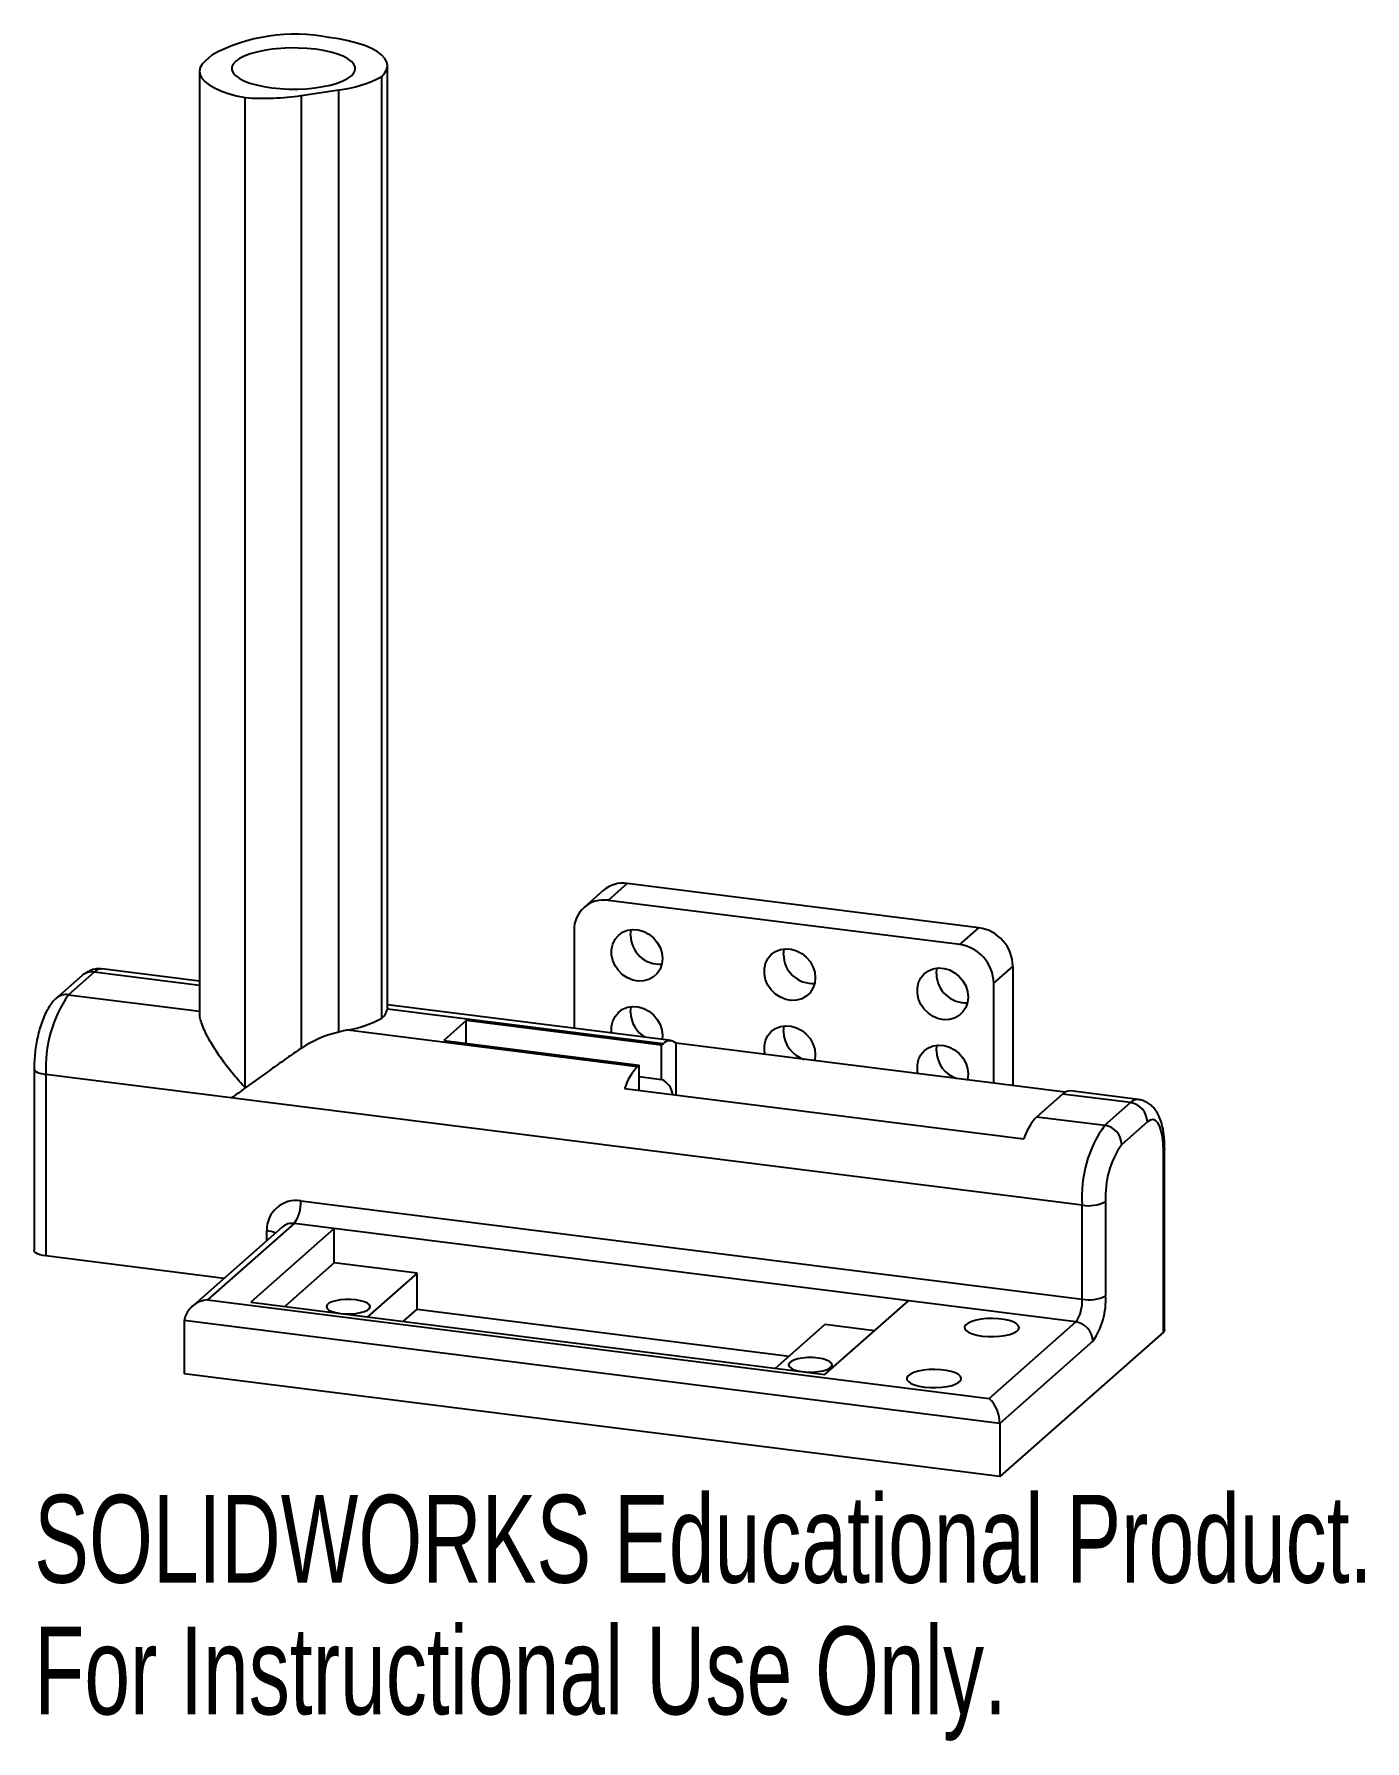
# Paper-space layout '_Dimetric' of a CAD drawing. Header units: millimetres. Extents: x -14.1 to 59.1, y -21.7 to 72.3.
import ezdxf

# ---------------------------------------------------------------- set-up
doc = ezdxf.new("R2010")
doc.units = ezdxf.units.MM
doc.styles.add('SLDTEXTSTYLE0', font='TXT', dxfattribs={"width": 0.7})

psp = doc.layouts.new('_Dimetric')

# ---------------------------------------------------------------- linework, layer by layer
at = {"color": 7, "linetype": 'Continuous', "lineweight": 25}
for p, q in [((-4.358, 71.103), (-4.712, 70.791)), ((5.319, 18.639), (5.319, 70.514)), ((-5.035, 70.202), (-5.035, 18.327)), ((4.996, 18.07), (4.996, 69.924)), ((-2.515, 14.219), (-2.515, 68.755)), ((0.553, 68.868), (2.626, 69.18)), ((0.553, 68.868), (0.553, 16.398)), ((2.626, 17.301), (2.626, 69.18)), ((18.514, 25.483), (17.459, 24.552)), ((37.874, 23.044), (18.514, 25.483)), ((17.192, 25.098), (16.136, 24.167)), ((36.819, 22.113), (17.459, 24.552)), ((15.588, 22.902), (15.588, 17.498)), ((36.819, 22.113), (37.874, 23.044)), ((-5.035, 20.096), (-10.406, 20.773)), ((39.745, 20.923), (38.689, 19.992)), ((39.745, 20.923), (39.745, 14.347)), ((-11.505, 20.407), (-12.919, 19.16)), ((-10.843, 20.6), (-12.258, 19.353)), ((38.689, 19.992), (38.689, 14.48)), ((5.31, 18.639), (5.311, 18.565)), ((20.493, 16.652), (5.311, 18.565)), ((20.931, 16.825), (5.319, 18.792)), ((9.647, 17.929), (8.41, 16.838)), ((20.405, 16.574), (9.647, 17.929)), ((9.647, 16.682), (9.647, 17.929)), ((3.133, 17.414), (19.079, 15.405)), ((20.449, 17.105), (20.432, 16.888)), ((8.41, 16.838), (19.167, 15.483)), ((20.493, 16.652), (20.405, 16.574)), ((20.405, 14.688), (20.405, 16.574)), ((42.617, 13.986), (21.2, 16.684)), ((21.2, 13.833), (21.2, 16.684)), ((-14.141, 15.273), (-14.141, 5.28)), ((19.167, 15.483), (19.079, 15.405)), ((19.167, 14.089), (19.167, 15.483)), ((28.832, 15.734), (28.778, 15.729)), ((43.565, 7.773), (-13.495, 14.962)), ((-13.495, 14.962), (-13.495, 4.968)), ((18.372, 14.189), (40.354, 11.42)), ((19.167, 14.844), (20.405, 14.688)), ((37.251, 14.673), (37.197, 14.668)), ((41.061, 12.635), (42.475, 13.882)), ((46.217, 13.411), (42.475, 13.882)), ((46.654, 13.584), (42.913, 14.055)), ((44.803, 12.164), (46.217, 13.411)), ((41.061, 12.635), (44.803, 12.164)), ((47.152, 12.35), (45.738, 11.103)), ((48.036, 0.779), (48.036, 10.773)), ((48.101, 0.897), (48.101, 10.891)), ((0.536, 8.008), (43.565, 2.587)), ((43.565, 2.587), (43.565, 7.773)), ((44.854, 7.967), (44.854, 2.781)), ((0.183, 6.754), (-4.59, 2.544)), ((43.212, 1.333), (0.183, 6.754)), ((-0.479, 6.561), (-5.502, 2.131)), ((2.381, 6.477), (-2.215, 2.423)), ((2.381, 4.591), (2.381, 6.477)), ((-3.686, 3.732), (-13.495, 4.968)), ((2.381, 4.591), (-0.344, 2.188)), ((6.946, 4.016), (2.381, 4.591)), ((6.946, 4.016), (4.22, 1.613)), ((6.946, 2.036), (6.946, 4.016)), ((-4.59, 2.544), (38.439, -2.877)), ((-2.215, 2.423), (29.402, -1.56)), ((6.185, 1.365), (6.946, 2.036)), ((6.946, 2.036), (27.431, -0.545)), ((29.402, -1.56), (33.998, 2.493)), ((39.021, -4.249), (-5.879, 1.408)), ((-5.879, 1.408), (-5.879, -1.515)), ((26.67, -1.216), (29.396, 1.188)), ((32.127, 0.844), (29.396, 1.188)), ((38.439, -2.877), (43.212, 1.333)), ((48.036, 0.779), (39.021, -7.172)), ((44.147, 0.272), (39.021, -4.249)), ((39.021, -7.172), (-5.879, -1.515)), ((39.021, -4.249), (39.021, -7.172))]:
    psp.add_line(p, q, dxfattribs=at)
at = {"color": 8, "linetype": 'Continuous', "lineweight": 25}
for p, q in [((-5.035, 19.868), (-10.843, 20.6)), ((-12.258, 19.353), (-5.035, 18.443)), ((-1.335, 5.806), (-1.335, 6.359))]:
    psp.add_line(p, q, dxfattribs=at)
at = {"color": 7, "linetype": 'Continuous', "lineweight": 25, "flags": 128}
for points in [[(-1.06, 69.298), (-0.595, 69.251), (-0.115, 69.228), (0.37, 69.227), (0.85, 69.249), (1.316, 69.294), (1.759, 69.361), (2.168, 69.448), (2.536, 69.553), (2.855, 69.675), (3.119, 69.81), (3.323, 69.957), (3.461, 70.112), (3.532, 70.272), (3.535, 70.434), (3.468, 70.594), (3.333, 70.749), (3.133, 70.897), (2.873, 71.033), (2.557, 71.156), (2.192, 71.262), (1.785, 71.35), (1.344, 71.418), (0.879, 71.464), (0.4, 71.488), (-0.086, 71.489), (-0.566, 71.466), (-1.032, 71.421), (-1.474, 71.355), (-1.883, 71.268), (-2.251, 71.163), (-2.571, 71.041), (-2.835, 70.905), (-3.038, 70.758), (-3.177, 70.603), (-3.248, 70.444), (-3.25, 70.282), (-3.183, 70.122), (-3.049, 69.966), (-2.849, 69.819), (-2.589, 69.683), (-2.272, 69.56), (-1.907, 69.453), (-1.5, 69.365), (-1.06, 69.298)], [(4.996, 69.924), (5.175, 70.117), (5.283, 70.315), (5.319, 70.516), (5.282, 70.716), (5.172, 70.914), (4.992, 71.106), (4.744, 71.29), (4.431, 71.462), (4.058, 71.62), (3.63, 71.762), (3.155, 71.886), (2.638, 71.99), (2.087, 72.073)], [(-4.712, 70.791), (-4.887, 70.604), (-4.995, 70.411), (-5.034, 70.215), (-5.005, 70.019), (-4.906, 69.826), (-4.74, 69.638), (-4.508, 69.458), (-4.215, 69.288), (-3.864, 69.13), (-3.46, 68.988), (-3.008, 68.862), (-2.515, 68.755)], [(20.449, 21.347), (20.416, 21.047), (20.319, 20.77), (20.163, 20.527), (19.954, 20.332), (19.703, 20.192), (19.421, 20.114), (19.122, 20.102), (18.819, 20.157), (18.526, 20.276), (18.258, 20.453), (18.027, 20.68), (17.843, 20.946), (17.716, 21.24), (17.651, 21.547), (17.651, 21.853), (17.716, 22.143), (17.843, 22.405), (18.027, 22.625), (18.258, 22.794), (18.526, 22.903), (18.819, 22.948), (19.122, 22.927), (19.421, 22.839), (19.703, 22.691), (19.954, 22.487), (20.163, 22.239), (20.319, 21.957), (20.416, 21.655), (20.449, 21.347)], [(18.698, 22.632), (18.731, 22.932), (18.733, 22.942)], [(28.868, 20.287), (28.835, 19.987), (28.738, 19.709), (28.581, 19.467), (28.373, 19.271), (28.122, 19.131), (27.84, 19.053), (27.54, 19.042), (27.237, 19.096), (26.945, 19.215), (26.677, 19.392), (26.446, 19.619), (26.262, 19.886), (26.135, 20.179), (26.07, 20.486), (26.07, 20.792), (26.135, 21.082), (26.262, 21.344), (26.446, 21.564), (26.677, 21.733), (26.945, 21.843), (27.237, 21.888), (27.54, 21.866), (27.84, 21.779), (28.122, 21.63), (28.373, 21.427), (28.581, 21.179), (28.738, 20.897), (28.835, 20.595), (28.868, 20.287)], [(27.117, 21.571), (27.15, 21.871), (27.152, 21.881)], [(37.286, 19.226), (37.254, 18.926), (37.157, 18.648), (37, 18.406), (36.792, 18.21), (36.54, 18.07), (36.259, 17.993), (35.959, 17.981), (35.656, 18.036), (35.364, 18.154), (35.096, 18.331), (34.865, 18.559), (34.681, 18.825), (34.554, 19.119), (34.488, 19.426), (34.488, 19.731), (34.554, 20.022), (34.681, 20.283), (34.865, 20.504), (35.096, 20.672), (35.364, 20.782), (35.656, 20.827), (35.959, 20.805), (36.259, 20.718), (36.54, 20.569), (36.792, 20.366), (37, 20.118), (37.157, 19.836), (37.254, 19.534), (37.286, 19.226)], [(35.536, 20.51), (35.568, 20.81), (35.571, 20.821)], [(17.66, 17.237), (17.651, 17.304), (17.651, 17.61), (17.716, 17.901), (17.843, 18.162), (18.027, 18.382), (18.258, 18.551), (18.526, 18.661), (18.819, 18.706), (19.122, 18.684), (19.421, 18.597), (19.703, 18.448), (19.954, 18.245), (20.163, 17.997), (20.319, 17.715), (20.416, 17.413), (20.449, 17.105), (20.449, 17.105)], [(18.698, 18.389), (18.731, 18.689), (18.733, 18.699)], [(26.099, 16.067), (26.07, 16.244), (26.07, 16.549), (26.135, 16.84), (26.262, 17.101), (26.446, 17.322), (26.677, 17.49), (26.945, 17.6), (27.237, 17.645), (27.54, 17.623), (27.84, 17.536), (28.122, 17.387), (28.373, 17.184), (28.581, 16.936), (28.738, 16.654), (28.835, 16.352), (28.868, 16.044), (28.868, 16.044)], [(27.117, 17.328), (27.15, 17.628), (27.152, 17.639)], [(28.868, 16.044), (28.835, 15.744), (28.832, 15.734)], [(34.518, 15.006), (34.488, 15.183), (34.488, 15.489), (34.554, 15.779), (34.681, 16.041), (34.865, 16.261), (35.096, 16.43), (35.364, 16.539), (35.656, 16.584), (35.959, 16.563), (36.259, 16.475), (36.54, 16.327), (36.792, 16.124), (37, 15.875), (37.157, 15.593), (37.254, 15.291), (37.286, 14.983), (37.286, 14.983)], [(35.536, 16.268), (35.568, 16.568), (35.571, 16.578)], [(37.286, 14.983), (37.254, 14.683), (37.251, 14.673)], [(48.036, 10.773), (48.023, 11.17), (47.983, 11.532), (47.918, 11.847), (47.829, 12.106), (47.72, 12.3), (47.594, 12.424), (47.455, 12.475), (47.306, 12.45), (47.152, 12.35)], [(-13.495, 4.968), (-13.671, 4.997), (-13.826, 5.037), (-13.955, 5.086), (-14.053, 5.143), (-14.116, 5.204), (-14.141, 5.269), (-14.141, 5.28)], [(2.727, 1.804), (3.008, 1.781), (3.297, 1.781), (3.578, 1.804), (3.834, 1.849), (4.05, 1.913), (4.214, 1.992), (4.316, 2.083), (4.351, 2.178), (4.316, 2.274), (4.213, 2.364), (4.048, 2.444), (3.831, 2.507), (3.575, 2.552), (3.294, 2.575), (3.005, 2.575), (2.724, 2.552), (2.468, 2.507), (2.252, 2.443), (2.088, 2.363), (1.985, 2.273), (1.951, 2.178), (1.986, 2.082), (2.089, 1.992), (2.254, 1.912), (2.47, 1.849), (2.727, 1.804)], [(38.056, 0.557), (38.37, 0.53), (38.694, 0.526), (39.013, 0.545), (39.312, 0.587), (39.577, 0.649), (39.796, 0.729), (39.959, 0.823), (40.057, 0.926), (40.086, 1.033), (40.045, 1.141), (39.936, 1.243), (39.764, 1.334), (39.537, 1.411), (39.265, 1.47), (38.962, 1.509), (38.641, 1.524), (38.317, 1.516), (38.006, 1.486), (37.722, 1.433), (37.479, 1.362), (37.287, 1.275), (37.156, 1.176), (37.092, 1.07), (37.098, 0.962), (37.173, 0.856), (37.315, 0.759), (37.516, 0.674), (37.767, 0.606), (38.056, 0.557)], [(48.101, 0.897), (48.087, 0.842), (48.036, 0.779)], [(28.17, -1.402), (28.451, -1.425), (28.74, -1.425), (29.021, -1.401), (29.277, -1.357), (29.493, -1.293), (29.657, -1.213), (29.76, -1.123), (29.794, -1.027), (29.759, -0.931), (29.656, -0.841), (29.492, -0.762), (29.275, -0.698), (29.018, -0.653), (28.738, -0.63), (28.448, -0.631), (28.167, -0.654), (27.911, -0.699), (27.695, -0.763), (27.531, -0.842), (27.429, -0.932), (27.394, -1.028), (27.429, -1.124), (27.532, -1.214), (27.697, -1.293), (27.914, -1.357), (28.17, -1.402)], [(34.874, -2.249), (35.188, -2.276), (35.512, -2.28), (35.831, -2.261), (36.13, -2.219), (36.395, -2.157), (36.614, -2.077), (36.777, -1.984), (36.875, -1.88), (36.904, -1.773), (36.863, -1.666), (36.754, -1.564), (36.582, -1.472), (36.355, -1.395), (36.083, -1.336), (35.78, -1.298), (35.459, -1.282), (35.135, -1.29), (34.824, -1.321), (34.54, -1.373), (34.297, -1.444), (34.105, -1.532), (33.974, -1.63), (33.91, -1.736), (33.916, -1.845), (33.991, -1.95), (34.133, -2.047), (34.334, -2.132), (34.585, -2.2), (34.874, -2.249)]]:
    psp.add_lwpolyline(points, dxfattribs=at)
at = {"color": 8, "linetype": 'Continuous', "lineweight": 25, "flags": 128}
for points in [[(-14.141, 15.273), (-14.141, 15.263), (-14.116, 15.198), (-14.053, 15.136), (-13.955, 15.08), (-13.826, 15.03), (-13.671, 14.991), (-13.495, 14.962)], [(48.101, 10.891), (48.087, 10.836), (48.036, 10.773)]]:
    psp.add_lwpolyline(points, dxfattribs=at)
at = {"color": 7, "linetype": 'Continuous', "lineweight": 25}
for centre, radius, start, end in [((0.228, 62.528), 9.724, 78.97709, 118.13735), ((1.92, 75.571), 6.43, 276.3007, 298.57823), ((-1.508, 83.103), 14.383, 265.9855, 278.23951), ((18.278, 23.833), 1.667, 81.84159, 130.66121), ((17.216, 22.943), 1.628, 81.39863, 181.42061), ((20.309, 22.644), 1.611, 180.44561, 273.73171), ((37.561, 20.882), 2.184, 1.05871, 81.76054), ((36.506, 19.952), 2.184, 1.05871, 81.76054), ((28.728, 21.584), 1.611, 180.44561, 273.73171), ((37.146, 20.523), 1.611, 180.44561, 273.73171), ((-6.442, 15.344), 7.063, 145.42083, 183.10323), ((2.211, 23.003), 5.665, 279.36903, 299.44481), ((4.45, 18.765), 0.883, 308.14011, 346.91806), ((20.341, 18.422), 1.643, 181.13644, 239.67053), ((4.111, 11.059), 6.415, 103.38245, 123.68056), ((28.759, 17.359), 1.642, 181.08482, 252.36315), ((20.861, 16.342), 0.481, 45.21613, 139.93231), ((37.178, 16.299), 1.642, 181.08482, 252.36315), ((21.315, 13.291), 3.077, 136.60203, 163.01836), ((19.933, 13.693), 1.102, 8.47547, 64.6338), ((42.88, 13.497), 0.559, 86.68307, 136.40332), ((46.06, 12.33), 1.092, 1.05871, 81.76054), ((43.297, 10.521), 3.077, 136.60203, 163.01836), ((50.202, 8.272), 6.655, 144.21818, 184.30587), ((44.646, 11.083), 1.092, 1.05871, 81.76054), ((49.806, 8.264), 4.96, 145.08603, 183.43803), ((0.293, 6.399), 1.628, 81.39863, 181.42061), ((-1.429, 7.885), 1.969, 324.93094, 3.59311), ((43.933, 9.707), 1.969, 259.22613, 297.8883), ((-4.515, 1.16), 1.387, 93.12193, 169.69731), ((41.6, 2.464), 1.969, 324.93094, 3.59311), ((43.933, 4.521), 1.969, 259.22613, 297.8883), ((40.924, 2.534), 3.938, 324.93094, 3.59311), ((43.055, 0.252), 1.092, 1.05871, 81.76054), ((37.166, -4.226), 1.855, 359.278, 46.67135)]:
    psp.add_arc(centre, radius, start, end, dxfattribs=at)
at = {"color": 8, "linetype": 'Continuous', "lineweight": 25}
for centre, radius, start, end in [((-10.442, 20.223), 0.551, 86.25911, 136.82728), ((-10.962, 19.775), 0.834, 81.84159, 130.66121), ((-12.377, 18.531), 0.83, 81.73923, 130.94683), ((46.618, 13.034), 0.551, 86.25911, 136.82728), ((0.064, 5.929), 0.834, 81.84159, 130.66121), ((-1.463, 4.91), 1.454, 65.22944, 84.93396)]:
    psp.add_arc(centre, radius, start, end, dxfattribs=at)
at = {"color": 7, "linetype": 'Continuous', "lineweight": 25}
for points, knots in [([(-10.406, 20.765), (-10.464, 20.773), (-10.613, 20.794), (-10.852, 20.759), (-11.103, 20.676), (-11.323, 20.556), (-11.446, 20.455), (-11.505, 20.407)], [0, 0, 0, 0, 0.141792, 0.362912, 0.579096, 0.798504, 1, 1, 1, 1]), ([(-12.919, 19.16), (-12.971, 19.111), (-13.1, 18.988), (-13.28, 18.753), (-13.466, 18.443), (-13.633, 18.079), (-13.778, 17.679), (-13.898, 17.26), (-13.993, 16.83), (-14.066, 16.391), (-14.116, 15.949), (-14.139, 15.575), (-14.141, 15.353), (-14.141, 15.273)], [0, 0, 0, 0, 0.060336, 0.150571, 0.251317, 0.358231, 0.461452, 0.561058, 0.658421, 0.754594, 0.850345, 0.946274, 1, 1, 1, 1]), ([(-2.515, 14.219), (-2.736, 14.466), (-3.181, 14.964), (-3.758, 15.713), (-4.256, 16.444), (-4.601, 17.046), (-4.829, 17.53), (-4.96, 17.89), (-5.031, 18.167), (-5.027, 18.285), (-5.025, 18.327)], [0, 0, 0, 0, 0.166542, 0.335925, 0.491806, 0.65159, 0.74909, 0.848389, 0.946088, 1, 1, 1, 1]), ([(0.553, 16.398), (0.29, 16.221), (0.028, 16.04), (-0.494, 15.674), (-0.757, 15.487), (-1.535, 14.93), (-2.032, 14.569), (-2.515, 14.219)], [0, 0, 0, 0, 0.25, 0.25, 0.5, 0.5, 1, 1, 1, 1]), ([(48.101, 10.891), (48.1, 10.966), (48.098, 11.185), (48.074, 11.537), (48.019, 11.939), (47.927, 12.327), (47.801, 12.667), (47.641, 12.953), (47.463, 13.175), (47.257, 13.356), (47.023, 13.487), (46.816, 13.565), (46.689, 13.574), (46.65, 13.576)], [0, 0, 0, 0, 0.058597, 0.17166, 0.287541, 0.408733, 0.538243, 0.63823, 0.726789, 0.809239, 0.888524, 0.966444, 1, 1, 1, 1])]:
    psp.add_open_spline(points, degree=3, knots=knots, dxfattribs=at)
for points in [[(3.133, 17.414), (2.969, 17.381), (2.8, 17.342), (2.626, 17.301)], [(-2.515, 14.219), (-2.774, 14.032), (-3.027, 13.85), (-3.272, 13.674)]]:
    psp.add_open_spline(points, degree=3, dxfattribs=at)

# ---------------------------------------------------------------- texts
at = {"color": 7, "linetype": 'Continuous', "char_height": 4.83362, "attachment_point": 1, "style": 'SLDTEXTSTYLE0'}
for s, insert in [('SOLIDWORKS Educational Product.', (-14.141, -8.191)), ('For Instructional Use Only.', (-14.141, -15.442))]:
    psp.add_mtext(s, dxfattribs=dict(at, insert=insert))

doc.saveas('drawing.dxf')
